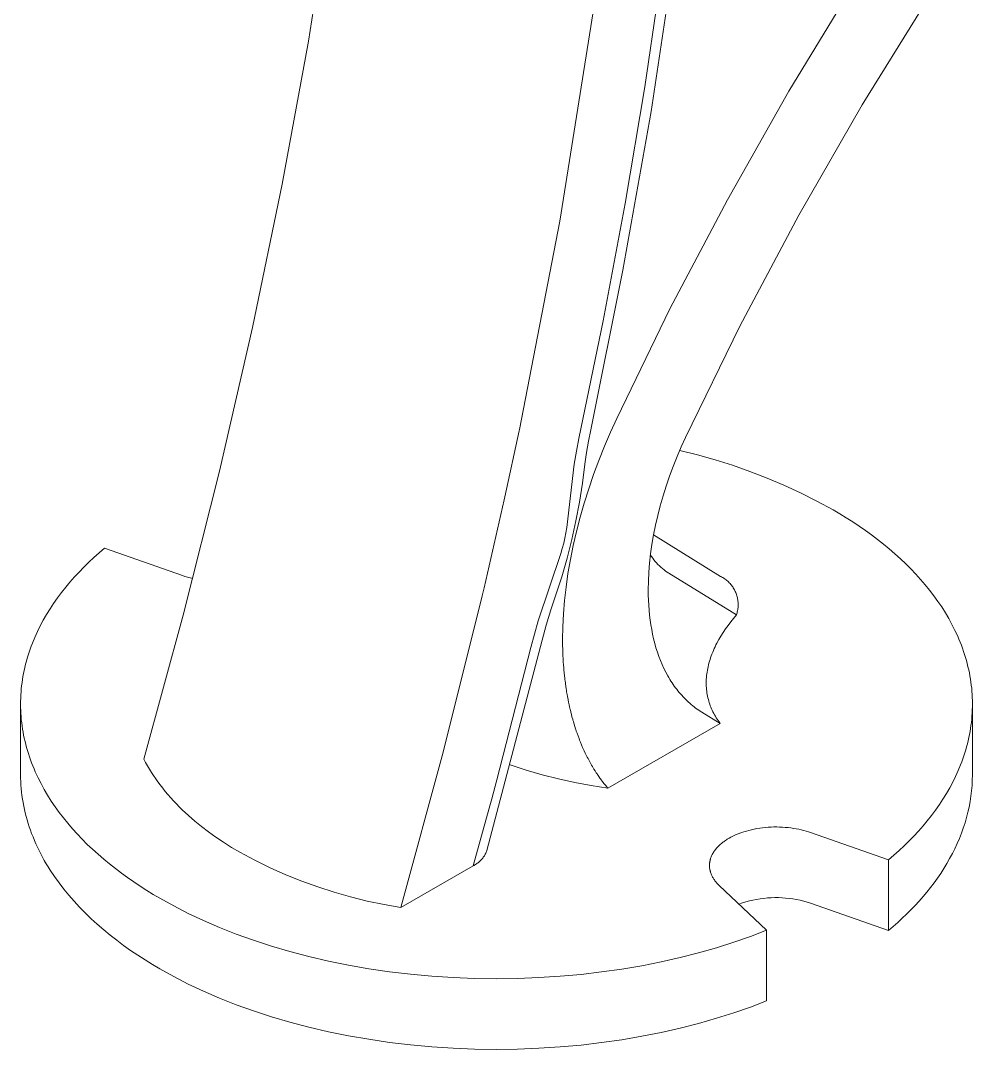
# Model space of a CAD drawing. Header units: millimetres. Extents: x -209 to 4251, y 50 to 3279.
# Drawn here: x 3551.3 to 3654.7, y 624.1 to 735.9 of the extents above; entities that cross this region are included whole.
import ezdxf

# ---------------------------------------------------------------- set-up
doc = ezdxf.new("R2010")
doc.units = ezdxf.units.MM
doc.layers.add('ZANO_R', color=7, linetype='Continuous', lineweight=0)

msp = doc.modelspace()

# ---------------------------------------------------------------- linework, layer by layer
at = {"layer": 'ZANO_R'}
for p, q in [((3582.57, 733.69), (3585.04, 749.12)), ((3622.4, 743.12), (3619.82, 726.05)), ((3621, 741.34), (3619.12, 728.72)), ((3634.78, 728.27), (3641.87, 739.93)), ((3650.06, 738.63), (3642.74, 726.79)), ((3609.91, 714.12), (3613.53, 736.89)), ((3579.72, 718.17), (3582.57, 733.69)), ((3619.12, 728.72), (3616.99, 716.04)), ((3628.11, 716.47), (3634.78, 728.27)), ((3619.82, 726.05), (3616.76, 708.82)), ((3642.74, 726.79), (3635.86, 714.79)), ((3576.5, 702.58), (3579.72, 718.17)), ((3616.99, 716.04), (3614.6, 703.3)), ((3621.87, 704.6), (3628.11, 716.47)), ((3635.86, 714.79), (3629.47, 702.72)), ((3605.51, 691.48), (3609.91, 714.12)), ((3616.76, 708.82), (3613.25, 691.45)), ((3616.08, 692.7), (3621.87, 704.6)), ((3572.91, 686.95), (3576.5, 702.58)), ((3614.6, 703.3), (3611.98, 690.51)), ((3629.47, 702.72), (3623.57, 690.63)), ((3615.4, 691.2), (3616.08, 692.7)), ((3603.93, 684.18), (3605.48, 691.35)), ((3605.48, 691.35), (3605.51, 691.48)), ((3613.25, 691.45), (3613.01, 690.22)), ((3614.75, 689.67), (3615.4, 691.2)), ((3611.98, 690.51), (3611.7, 689.12)), ((3613.01, 690.22), (3612.8, 688.98)), ((3623.57, 690.63), (3623.1, 689.59)), ((3611.7, 689.12), (3611.47, 687.71)), ((3612.8, 688.98), (3612.63, 687.74)), ((3614.14, 688.14), (3614.75, 689.67)), ((3623.1, 689.59), (3622.65, 688.54)), ((3624.87, 688.74), (3622.93, 689.21)), ((3613.57, 686.6), (3614.14, 688.14)), ((3622.65, 688.54), (3622.23, 687.48)), ((3626.78, 688.2), (3624.87, 688.74)), ((3628.68, 687.6), (3626.78, 688.2)), ((3568.97, 671.3), (3572.91, 686.95)), ((3611.47, 687.71), (3610.66, 680.84)), ((3612.63, 687.74), (3612.37, 685.67)), ((3622.23, 687.48), (3621.83, 686.42)), ((3630.56, 686.94), (3628.68, 687.6)), ((3632.42, 686.22), (3630.56, 686.94)), ((3612.37, 685.67), (3612.04, 683.61)), ((3613.04, 685.05), (3613.57, 686.6)), ((3621.83, 686.42), (3621.47, 685.35)), ((3634.25, 685.44), (3632.42, 686.22)), ((3612.55, 683.5), (3613.04, 685.05)), ((3621.47, 685.35), (3621.13, 684.28)), ((3636.06, 684.61), (3634.25, 685.44)), ((3637.84, 683.72), (3636.06, 684.61)), ((3601.66, 674.27), (3603.85, 683.83)), ((3603.85, 683.83), (3603.93, 684.18)), ((3612.04, 683.61), (3611.65, 681.56)), ((3612.11, 681.95), (3612.55, 683.5)), ((3621.13, 684.28), (3620.82, 683.21)), ((3639.59, 682.77), (3637.84, 683.72)), ((3620.82, 683.21), (3620.55, 682.14)), ((3640.32, 682.34), (3639.59, 682.77)), ((3641.03, 681.9), (3640.32, 682.34)), ((3611.65, 681.56), (3611.19, 679.52)), ((3611.7, 680.4), (3612.11, 681.95)), ((3620.3, 681.08), (3620.09, 680.03)), ((3620.55, 682.14), (3620.3, 681.08)), ((3641.74, 681.45), (3641.03, 681.9)), ((3642.43, 680.99), (3641.74, 681.45)), ((3610.56, 680.27), (3610.45, 679.69)), ((3610.66, 680.84), (3610.56, 680.27)), ((3611.35, 678.87), (3611.7, 680.4)), ((3620.09, 680.03), (3619.91, 678.99)), ((3620.09, 680.03), (3627.37, 675.53)), ((3643.12, 680.52), (3642.43, 680.99)), ((3643.78, 680.03), (3643.12, 680.52)), ((3644.44, 679.54), (3643.78, 680.03)), ((3610.32, 679.12), (3610.17, 678.56)), ((3610.45, 679.69), (3610.32, 679.12)), ((3611.19, 679.52), (3610.68, 677.5)), ((3611.04, 677.35), (3611.35, 678.87)), ((3619.91, 678.99), (3619.76, 677.97)), ((3645.08, 679.03), (3644.44, 679.54)), ((3645.71, 678.51), (3645.08, 679.03)), ((3559.83, 678.09), (3559.26, 677.58)), ((3560.41, 678.59), (3559.83, 678.09)), ((3568.87, 675.62), (3560.41, 678.59)), ((3610.01, 678), (3607.54, 670.68)), ((3610.17, 678.56), (3610.01, 678)), ((3619.76, 677.97), (3619.65, 676.96)), ((3619.87, 677.67), (3619.75, 677.85)), ((3646.32, 677.99), (3645.71, 678.51)), ((3646.91, 677.45), (3646.32, 677.99)), ((3558.71, 677.07), (3558.17, 676.54)), ((3559.26, 677.58), (3558.71, 677.07)), ((3610.68, 677.5), (3610.1, 675.49)), ((3610.78, 675.84), (3611.04, 677.35)), ((3619.65, 676.96), (3619.57, 675.97)), ((3620, 677.49), (3619.87, 677.67)), ((3620.13, 677.32), (3620, 677.49)), ((3620.27, 677.15), (3620.13, 677.32)), ((3620.41, 676.99), (3620.27, 677.15)), ((3620.56, 676.83), (3620.41, 676.99)), ((3620.72, 676.67), (3620.56, 676.83)), ((3620.88, 676.53), (3620.72, 676.67)), ((3647.49, 676.9), (3646.91, 677.45)), ((3648.05, 676.35), (3647.49, 676.9)), ((3557.15, 675.46), (3556.66, 674.9)), ((3557.65, 676), (3557.15, 675.46)), ((3558.17, 676.54), (3557.65, 676)), ((3569.15, 675.53), (3568.87, 675.62)), ((3569.44, 675.45), (3569.15, 675.53)), ((3569.72, 675.37), (3569.44, 675.45)), ((3610.1, 675.49), (3609.46, 673.51)), ((3610.57, 674.35), (3610.78, 675.84)), ((3619.57, 675.97), (3619.52, 675)), ((3621.05, 676.38), (3620.88, 676.53)), ((3621.22, 676.25), (3621.05, 676.38)), ((3621.39, 676.11), (3621.22, 676.25)), ((3621.57, 675.99), (3621.39, 676.11)), ((3621.75, 675.87), (3621.57, 675.99)), ((3629.1, 671.34), (3621.75, 675.87)), ((3627.21, 675.62), (3627.29, 675.58)), ((3627.37, 675.53), (3627.47, 675.48)), ((3627.47, 675.48), (3627.58, 675.42)), ((3648.59, 675.78), (3648.05, 676.35)), ((3649.11, 675.2), (3648.59, 675.78)), ((3556.19, 674.34), (3555.73, 673.76)), ((3556.66, 674.9), (3556.19, 674.34)), ((3570.01, 675.3), (3569.72, 675.37)), ((3610.4, 672.89), (3610.57, 674.35)), ((3619.52, 675), (3619.5, 674.05)), ((3627.58, 675.42), (3627.68, 675.36)), ((3627.68, 675.36), (3627.77, 675.29)), ((3627.77, 675.29), (3627.87, 675.23)), ((3627.87, 675.23), (3627.97, 675.16)), ((3627.97, 675.16), (3628.06, 675.08)), ((3628.06, 675.08), (3628.15, 675)), ((3628.15, 675), (3628.23, 674.92)), ((3628.23, 674.92), (3628.31, 674.84)), ((3628.31, 674.84), (3628.4, 674.75)), ((3628.4, 674.75), (3628.47, 674.66)), ((3628.47, 674.66), (3628.55, 674.57)), ((3628.55, 674.57), (3628.62, 674.48)), ((3628.62, 674.48), (3628.69, 674.38)), ((3628.69, 674.38), (3628.75, 674.28)), ((3649.61, 674.62), (3649.11, 675.2)), ((3650.09, 674.03), (3649.61, 674.62)), ((3555.73, 673.76), (3555.3, 673.18)), ((3597.23, 656.42), (3601.46, 673.41)), ((3601.46, 673.41), (3601.66, 674.27)), ((3609.46, 673.51), (3608.92, 671.88)), ((3619.5, 674.05), (3619.51, 673.49)), ((3619.51, 673.49), (3619.53, 672.94)), ((3628.75, 674.28), (3628.81, 674.18)), ((3628.81, 674.18), (3628.87, 674.08)), ((3628.87, 674.08), (3628.92, 673.97)), ((3628.92, 673.97), (3628.97, 673.87)), ((3628.97, 673.87), (3629.02, 673.76)), ((3629.02, 673.76), (3629.06, 673.65)), ((3629.06, 673.65), (3629.1, 673.54)), ((3629.1, 673.54), (3629.14, 673.43)), ((3629.14, 673.43), (3629.17, 673.31)), ((3629.17, 673.31), (3629.2, 673.2)), ((3650.55, 673.42), (3650.09, 674.03)), ((3650.99, 672.81), (3650.55, 673.42)), ((3554.88, 672.59), (3554.49, 671.99)), ((3555.3, 673.18), (3554.88, 672.59)), ((3610.29, 671.45), (3610.4, 672.89)), ((3619.53, 672.94), (3619.56, 672.39)), ((3619.56, 672.39), (3619.6, 671.84)), ((3629.2, 673.2), (3629.22, 673.08)), ((3629.22, 673.08), (3629.24, 672.96)), ((3629.24, 672.96), (3629.26, 672.85)), ((3629.27, 672.14), (3629.25, 672.02)), ((3629.26, 672.85), (3629.27, 672.73)), ((3629.27, 672.73), (3629.28, 672.61)), ((3629.28, 672.38), (3629.27, 672.26)), ((3629.27, 672.26), (3629.27, 672.14)), ((3629.28, 672.61), (3629.28, 672.49)), ((3629.28, 672.49), (3629.28, 672.38)), ((3651.41, 672.2), (3650.99, 672.81)), ((3651.8, 671.57), (3651.41, 672.2)), ((3554.11, 671.38), (3553.76, 670.77)), ((3554.49, 671.99), (3554.11, 671.38)), ((3564.69, 655.65), (3568.97, 671.3)), ((3608.92, 671.88), (3608.42, 670.24)), ((3610.22, 670.05), (3610.29, 671.45)), ((3619.6, 671.84), (3619.65, 671.31)), ((3619.65, 671.31), (3619.71, 670.78)), ((3629.1, 671.34), (3628.78, 670.96)), ((3629.13, 671.45), (3629.1, 671.34)), ((3629.16, 671.56), (3629.13, 671.45)), ((3629.19, 671.68), (3629.16, 671.56)), ((3629.22, 671.79), (3629.19, 671.68)), ((3629.24, 671.91), (3629.22, 671.79)), ((3629.25, 672.02), (3629.24, 671.91)), ((3652.17, 670.94), (3651.8, 671.57)), ((3553.43, 670.15), (3553.12, 669.52)), ((3553.76, 670.77), (3553.43, 670.15)), ((3607.54, 670.68), (3606.73, 667.79)), ((3608.42, 670.24), (3607.97, 668.58)), ((3610.19, 668.67), (3610.22, 670.05)), ((3619.71, 670.78), (3619.79, 670.25)), ((3619.79, 670.25), (3619.88, 669.74)), ((3628.18, 670.2), (3627.91, 669.82)), ((3628.47, 670.58), (3628.18, 670.2)), ((3628.78, 670.96), (3628.47, 670.58)), ((3652.52, 670.31), (3652.17, 670.94)), ((3652.84, 669.66), (3652.52, 670.31)), ((3552.83, 668.89), (3552.57, 668.25)), ((3553.12, 669.52), (3552.83, 668.89)), ((3619.88, 669.74), (3619.98, 669.23)), ((3619.98, 669.23), (3620.09, 668.73)), ((3627.4, 669.04), (3627.17, 668.65)), ((3627.65, 669.43), (3627.4, 669.04)), ((3627.91, 669.82), (3627.65, 669.43)), ((3653.14, 669.02), (3652.84, 669.66)), ((3653.28, 668.69), (3653.14, 669.02)), ((3552.44, 667.93), (3552.33, 667.6)), ((3552.57, 668.25), (3552.44, 667.93)), ((3607.97, 668.58), (3601.97, 645.73)), ((3606.73, 667.79), (3603.04, 653.42)), ((3610.2, 668.36), (3610.19, 668.67)), ((3610.2, 668.36), (3610.2, 668.27)), ((3610.2, 668.05), (3610.2, 668.27)), ((3610.2, 668.05), (3610.2, 667.86)), ((3610.21, 667.75), (3610.2, 667.86)), ((3610.21, 667.75), (3610.21, 667.46)), ((3620.09, 668.73), (3620.22, 668.24)), ((3620.22, 668.24), (3620.35, 667.76)), ((3620.35, 667.76), (3620.5, 667.29)), ((3626.68, 667.67), (3626.59, 667.48)), ((3626.77, 667.87), (3626.68, 667.67)), ((3626.86, 668.07), (3626.77, 667.87)), ((3626.96, 668.26), (3626.86, 668.07)), ((3627.17, 668.65), (3626.96, 668.26)), ((3653.42, 668.36), (3653.28, 668.69)), ((3653.55, 668.04), (3653.42, 668.36)), ((3653.67, 667.71), (3653.55, 668.04)), ((3653.78, 667.38), (3653.67, 667.71)), ((3552.01, 666.63), (3551.92, 666.3)), ((3552.11, 666.95), (3552.01, 666.63)), ((3552.22, 667.28), (3552.11, 666.95)), ((3552.33, 667.6), (3552.22, 667.28)), ((3610.21, 667.44), (3610.21, 667.46)), ((3610.21, 667.44), (3610.23, 667.06)), ((3610.24, 666.83), (3610.23, 667.06)), ((3610.24, 666.83), (3610.25, 666.66)), ((3610.25, 666.53), (3610.25, 666.66)), ((3610.25, 666.53), (3610.27, 666.26)), ((3620.5, 667.29), (3620.66, 666.83)), ((3620.66, 666.83), (3620.83, 666.39)), ((3626.29, 666.69), (3626.22, 666.49)), ((3626.36, 666.89), (3626.29, 666.69)), ((3626.43, 667.08), (3626.36, 666.89)), ((3626.51, 667.28), (3626.43, 667.08)), ((3626.59, 667.48), (3626.51, 667.28)), ((3653.89, 667.05), (3653.78, 667.38)), ((3653.99, 666.71), (3653.89, 667.05)), ((3654.09, 666.38), (3653.99, 666.71)), ((3551.75, 665.64), (3551.68, 665.31)), ((3551.83, 665.97), (3551.75, 665.64)), ((3551.92, 666.3), (3551.83, 665.97)), ((3610.27, 666.23), (3610.27, 666.26)), ((3610.27, 666.23), (3610.3, 665.87)), ((3610.32, 665.63), (3610.3, 665.87)), ((3610.32, 665.63), (3610.33, 665.48)), ((3610.34, 665.33), (3610.33, 665.48)), ((3620.83, 666.39), (3621.01, 665.95)), ((3621.01, 665.95), (3621.21, 665.53)), ((3621.21, 665.53), (3621.41, 665.11)), ((3625.97, 665.52), (3625.94, 665.32)), ((3626.01, 665.71), (3625.97, 665.52)), ((3626.06, 665.91), (3626.01, 665.71)), ((3626.11, 666.1), (3626.06, 665.91)), ((3626.16, 666.3), (3626.11, 666.1)), ((3626.22, 666.49), (3626.16, 666.3)), ((3654.18, 666.05), (3654.09, 666.38)), ((3654.26, 665.71), (3654.18, 666.05)), ((3654.34, 665.38), (3654.26, 665.71)), ((3654.41, 665.05), (3654.34, 665.38)), ((3551.49, 664.31), (3551.45, 663.98)), ((3551.55, 664.64), (3551.49, 664.31)), ((3551.61, 664.98), (3551.55, 664.64)), ((3551.68, 665.31), (3551.61, 664.98)), ((3610.34, 665.33), (3610.36, 665.09)), ((3610.37, 665.04), (3610.36, 665.09)), ((3610.37, 665.04), (3610.4, 664.7)), ((3610.43, 664.45), (3610.4, 664.7)), ((3610.43, 664.45), (3610.45, 664.31)), ((3610.47, 664.16), (3610.45, 664.31)), ((3621.41, 665.11), (3621.63, 664.72)), ((3621.63, 664.72), (3621.74, 664.52)), ((3621.74, 664.52), (3621.86, 664.33)), ((3621.86, 664.33), (3621.98, 664.14)), ((3625.84, 664.55), (3625.82, 664.36)), ((3625.82, 664.36), (3625.82, 664.17)), ((3625.85, 664.74), (3625.84, 664.55)), ((3625.88, 664.94), (3625.85, 664.74)), ((3625.9, 665.13), (3625.88, 664.94)), ((3625.94, 665.32), (3625.9, 665.13)), ((3654.47, 664.71), (3654.41, 665.05)), ((3654.53, 664.37), (3654.47, 664.71)), ((3654.58, 664.04), (3654.53, 664.37)), ((3551.37, 663.31), (3551.34, 662.97)), ((3551.4, 663.64), (3551.37, 663.31)), ((3551.45, 663.98), (3551.4, 663.64)), ((3610.47, 664.16), (3610.5, 663.93)), ((3610.51, 663.87), (3610.5, 663.93)), ((3610.51, 663.87), (3610.55, 663.55)), ((3610.59, 663.29), (3610.55, 663.55)), ((3610.59, 663.29), (3610.61, 663.17)), ((3610.63, 663.01), (3610.61, 663.17)), ((3621.98, 664.14), (3622.1, 663.96)), ((3622.1, 663.96), (3622.22, 663.77)), ((3622.22, 663.77), (3622.34, 663.6)), ((3622.34, 663.6), (3622.47, 663.42)), ((3622.47, 663.42), (3622.6, 663.25)), ((3622.6, 663.25), (3622.74, 663.08)), ((3625.82, 664.17), (3625.81, 663.99)), ((3625.81, 663.99), (3625.81, 663.8)), ((3625.81, 663.8), (3625.82, 663.61)), ((3625.82, 663.61), (3625.83, 663.43)), ((3625.83, 663.43), (3625.85, 663.24)), ((3625.85, 663.24), (3625.87, 663.06)), ((3654.62, 663.7), (3654.58, 664.04)), ((3654.66, 663.36), (3654.62, 663.7)), ((3654.69, 663.03), (3654.66, 663.36)), ((3551.3, 662.3), (3551.29, 661.96)), ((3551.32, 662.64), (3551.3, 662.3)), ((3551.34, 662.97), (3551.32, 662.64)), ((3610.63, 663.01), (3610.67, 662.8)), ((3610.68, 662.73), (3610.67, 662.8)), ((3610.68, 662.73), (3610.74, 662.43)), ((3610.79, 662.17), (3610.74, 662.43)), ((3610.79, 662.17), (3610.81, 662.06)), ((3610.84, 661.89), (3610.81, 662.06)), ((3622.74, 663.08), (3622.87, 662.92)), ((3622.87, 662.92), (3623.01, 662.76)), ((3623.01, 662.76), (3623.15, 662.6)), ((3623.15, 662.6), (3623.29, 662.44)), ((3623.29, 662.44), (3623.43, 662.29)), ((3623.43, 662.29), (3623.58, 662.15)), ((3623.58, 662.15), (3623.73, 662.01)), ((3625.87, 663.06), (3625.89, 662.88)), ((3625.89, 662.88), (3625.92, 662.69)), ((3625.92, 662.69), (3625.95, 662.52)), ((3625.95, 662.52), (3625.99, 662.34)), ((3625.99, 662.34), (3626.04, 662.16)), ((3626.04, 662.16), (3626.08, 661.98)), ((3654.71, 662.69), (3654.69, 663.03)), ((3654.73, 662.35), (3654.71, 662.69)), ((3654.74, 662.02), (3654.73, 662.35)), ((3551.29, 661.96), (3551.29, 661.63)), ((3551.29, 661.63), (3551.29, 661.29)), ((3551.29, 653.97), (3551.29, 661.63)), ((3551.29, 661.29), (3551.3, 660.95)), ((3551.3, 660.95), (3551.32, 660.62)), ((3610.84, 661.89), (3610.88, 661.69)), ((3610.9, 661.61), (3610.88, 661.69)), ((3610.9, 661.61), (3610.96, 661.33)), ((3611.02, 661.07), (3610.96, 661.33)), ((3611.02, 661.07), (3611.04, 660.97)), ((3611.09, 660.8), (3611.04, 660.97)), ((3623.73, 662.01), (3623.88, 661.87)), ((3623.88, 661.87), (3624.03, 661.73)), ((3624.03, 661.73), (3624.19, 661.6)), ((3624.19, 661.6), (3624.35, 661.47)), ((3624.35, 661.47), (3624.5, 661.35)), ((3624.5, 661.35), (3624.66, 661.22)), ((3624.66, 661.22), (3624.83, 661.11)), ((3624.83, 661.11), (3624.99, 660.99)), ((3624.99, 660.99), (3625.16, 660.88)), ((3626.08, 661.98), (3626.14, 661.81)), ((3626.14, 661.81), (3626.19, 661.64)), ((3626.19, 661.64), (3626.25, 661.47)), ((3626.25, 661.47), (3626.32, 661.3)), ((3626.32, 661.3), (3626.39, 661.13)), ((3626.39, 661.13), (3626.46, 660.97)), ((3626.46, 660.97), (3626.54, 660.8)), ((3654.71, 660.67), (3654.73, 661.01)), ((3654.73, 661.01), (3654.74, 661.34)), ((3654.74, 661.68), (3654.74, 662.02)), ((3654.74, 661.34), (3654.74, 661.68)), ((3654.74, 661.65), (3654.74, 653.97)), ((3551.32, 660.62), (3551.34, 660.28)), ((3551.34, 660.28), (3551.37, 659.94)), ((3551.37, 659.94), (3551.41, 659.61)), ((3611.09, 660.8), (3611.13, 660.61)), ((3611.15, 660.53), (3611.13, 660.61)), ((3611.15, 660.53), (3611.22, 660.26)), ((3611.3, 660), (3611.22, 660.26)), ((3611.3, 660), (3611.32, 659.91)), ((3611.37, 659.74), (3611.32, 659.91)), ((3625.16, 660.88), (3625.33, 660.78)), ((3625.33, 660.78), (3627.31, 659.55)), ((3626.54, 660.8), (3626.62, 660.64)), ((3626.62, 660.64), (3626.71, 660.48)), ((3626.71, 660.48), (3626.8, 660.32)), ((3626.8, 660.32), (3626.89, 660.16)), ((3626.89, 660.16), (3626.99, 660.01)), ((3626.99, 660.01), (3627.09, 659.85)), ((3627.09, 659.85), (3627.2, 659.7)), ((3654.63, 659.66), (3654.66, 660)), ((3654.66, 660), (3654.69, 660.33)), ((3654.69, 660.33), (3654.71, 660.67)), ((3551.41, 659.61), (3551.45, 659.27)), ((3551.45, 659.27), (3551.5, 658.93)), ((3551.5, 658.93), (3551.56, 658.6)), ((3611.37, 659.74), (3611.42, 659.56)), ((3611.45, 659.48), (3611.42, 659.56)), ((3611.45, 659.48), (3611.53, 659.22)), ((3611.61, 658.97), (3611.53, 659.22)), ((3611.61, 658.97), (3611.64, 658.88)), ((3611.69, 658.72), (3611.64, 658.88)), ((3611.69, 658.72), (3611.75, 658.55)), ((3627.31, 659.55), (3615.1, 652.51)), ((3627.2, 659.7), (3627.31, 659.55)), ((3654.48, 658.66), (3654.54, 658.99)), ((3654.54, 658.99), (3654.58, 659.33)), ((3654.58, 659.33), (3654.63, 659.66)), ((3551.56, 658.6), (3551.62, 658.26)), ((3551.62, 658.26), (3551.69, 657.93)), ((3551.69, 657.93), (3551.77, 657.59)), ((3551.77, 657.59), (3551.85, 657.26)), ((3611.78, 658.47), (3611.75, 658.55)), ((3611.78, 658.47), (3611.99, 657.89)), ((3612.05, 657.73), (3611.99, 657.89)), ((3612.05, 657.73), (3612.12, 657.57)), ((3612.15, 657.49), (3612.12, 657.57)), ((3654.2, 657.34), (3654.28, 657.67)), ((3654.28, 657.67), (3654.35, 658)), ((3654.35, 658), (3654.42, 658.33)), ((3654.42, 658.33), (3654.48, 658.66)), ((3551.85, 657.26), (3551.94, 656.92)), ((3551.94, 656.92), (3552.04, 656.59)), ((3552.04, 656.59), (3552.14, 656.26)), ((3612.15, 657.49), (3612.38, 656.94)), ((3612.45, 656.78), (3612.38, 656.94)), ((3612.45, 656.78), (3612.52, 656.63)), ((3612.56, 656.55), (3612.52, 656.63)), ((3612.56, 656.55), (3612.66, 656.32)), ((3653.92, 656.35), (3654.02, 656.68)), ((3654.02, 656.68), (3654.11, 657.01)), ((3654.11, 657.01), (3654.2, 657.34)), ((3552.14, 656.26), (3552.25, 655.93)), ((3552.25, 655.93), (3552.36, 655.6)), ((3552.36, 655.6), (3552.48, 655.27)), ((3564.88, 655.29), (3564.69, 655.65)), ((3592.62, 639.53), (3597.23, 656.42)), ((3612.77, 656.1), (3612.66, 656.32)), ((3612.77, 656.1), (3612.81, 656.02)), ((3612.88, 655.88), (3612.81, 656.02)), ((3612.88, 655.88), (3612.96, 655.73)), ((3613, 655.66), (3612.96, 655.73)), ((3613, 655.66), (3613.12, 655.44)), ((3613.23, 655.22), (3613.12, 655.44)), ((3653.46, 655.06), (3653.59, 655.38)), ((3653.59, 655.38), (3653.7, 655.7)), ((3653.7, 655.7), (3653.81, 656.03)), ((3653.81, 656.03), (3653.92, 656.35)), ((3552.48, 655.27), (3552.61, 654.94)), ((3552.61, 654.94), (3552.75, 654.61)), ((3552.75, 654.61), (3552.89, 654.29)), ((3552.89, 654.29), (3553.19, 653.64)), ((3565.09, 654.93), (3564.88, 655.29)), ((3565.3, 654.57), (3565.09, 654.93)), ((3565.52, 654.22), (3565.3, 654.57)), ((3565.74, 653.87), (3565.52, 654.22)), ((3606.23, 654.48), (3604.5, 655.04)), ((3607.98, 653.97), (3606.23, 654.48)), ((3613.23, 655.22), (3613.28, 655.15)), ((3613.35, 655.01), (3613.28, 655.15)), ((3613.35, 655.01), (3613.44, 654.87)), ((3613.48, 654.8), (3613.44, 654.87)), ((3613.48, 654.8), (3613.61, 654.59)), ((3613.73, 654.39), (3613.61, 654.59)), ((3613.73, 654.39), (3613.78, 654.31)), ((3613.86, 654.19), (3613.78, 654.31)), ((3652.91, 653.78), (3653.2, 654.42)), ((3653.2, 654.42), (3653.46, 655.06)), ((3551.29, 653.59), (3551.29, 653.97)), ((3551.31, 653.22), (3551.29, 653.59)), ((3551.33, 652.84), (3551.31, 653.22)), ((3553.19, 653.64), (3553.51, 653)), ((3565.98, 653.53), (3565.74, 653.87)), ((3566.22, 653.2), (3565.98, 653.53)), ((3566.46, 652.86), (3566.22, 653.2)), ((3603.04, 653.42), (3602.49, 651.36)), ((3609.74, 653.52), (3607.98, 653.97)), ((3611.52, 653.12), (3609.74, 653.52)), ((3613.3, 652.79), (3611.52, 653.12)), ((3613.86, 654.19), (3613.95, 654.05)), ((3613.99, 653.99), (3613.95, 654.05)), ((3613.99, 653.99), (3614.13, 653.78)), ((3614.25, 653.6), (3614.13, 653.78)), ((3614.25, 653.6), (3614.31, 653.52)), ((3614.39, 653.41), (3614.31, 653.52)), ((3614.39, 653.41), (3614.5, 653.27)), ((3614.53, 653.23), (3614.5, 653.27)), ((3614.53, 653.23), (3614.68, 653.02)), ((3652.27, 652.54), (3652.6, 653.16)), ((3652.6, 653.16), (3652.91, 653.78)), ((3654.73, 653.39), (3654.7, 652.8)), ((3654.74, 653.97), (3654.73, 653.39)), ((3551.36, 652.46), (3551.33, 652.84)), ((3551.39, 652.08), (3551.36, 652.46)), ((3551.44, 651.7), (3551.39, 652.08)), ((3553.51, 653), (3553.86, 652.36)), ((3553.86, 652.36), (3554.23, 651.73)), ((3566.74, 652.51), (3566.46, 652.86)), ((3567.02, 652.16), (3566.74, 652.51)), ((3567.31, 651.81), (3567.02, 652.16)), ((3615.1, 652.51), (3613.3, 652.79)), ((3614.81, 652.86), (3614.68, 653.02)), ((3614.81, 652.86), (3614.88, 652.78)), ((3614.96, 652.68), (3614.88, 652.78)), ((3614.96, 652.68), (3615.07, 652.54)), ((3615.1, 652.51), (3615.07, 652.54)), ((3651.92, 651.92), (3652.27, 652.54)), ((3654.65, 652.21), (3654.58, 651.63)), ((3654.7, 652.8), (3654.65, 652.21)), ((3551.49, 651.32), (3551.44, 651.7)), ((3551.56, 650.94), (3551.49, 651.32)), ((3551.63, 650.56), (3551.56, 650.94)), ((3554.23, 651.73), (3554.62, 651.11)), ((3554.62, 651.11), (3555.04, 650.49)), ((3567.61, 651.47), (3567.31, 651.81)), ((3567.91, 651.14), (3567.61, 651.47)), ((3568.22, 650.81), (3567.91, 651.14)), ((3602.49, 651.36), (3602.21, 650.33)), ((3651.15, 650.72), (3651.54, 651.32)), ((3651.54, 651.32), (3651.92, 651.92)), ((3654.49, 651.04), (3654.38, 650.46)), ((3654.58, 651.63), (3654.49, 651.04)), ((3551.71, 650.18), (3551.63, 650.56)), ((3551.8, 649.81), (3551.71, 650.18)), ((3551.89, 649.43), (3551.8, 649.81)), ((3555.04, 650.49), (3555.48, 649.88)), ((3555.48, 649.88), (3555.94, 649.28)), ((3568.54, 650.49), (3568.22, 650.81)), ((3568.86, 650.17), (3568.54, 650.49)), ((3569.54, 649.53), (3568.86, 650.17)), ((3602.21, 650.33), (3600.48, 644.07)), ((3602.21, 650.33), (3602.21, 650.33)), ((3650.3, 649.54), (3650.73, 650.13)), ((3650.73, 650.13), (3651.15, 650.72)), ((3654.25, 649.89), (3654.11, 649.31)), ((3654.38, 650.46), (3654.25, 649.89)), ((3552, 649.06), (3551.89, 649.43)), ((3552.11, 648.68), (3552, 649.06)), ((3552.23, 648.31), (3552.11, 648.68)), ((3555.94, 649.28), (3556.42, 648.69)), ((3556.42, 648.69), (3556.92, 648.1)), ((3570.24, 648.92), (3569.54, 649.53)), ((3570.97, 648.33), (3570.24, 648.92)), ((3649.37, 648.41), (3649.84, 648.97)), ((3649.84, 648.97), (3650.3, 649.54)), ((3653.94, 648.74), (3653.75, 648.17)), ((3654.11, 649.31), (3653.94, 648.74)), ((3552.36, 647.94), (3552.23, 648.31)), ((3552.49, 647.57), (3552.36, 647.94)), ((3552.64, 647.2), (3552.49, 647.57)), ((3556.92, 648.1), (3557.44, 647.53)), ((3557.44, 647.53), (3557.98, 646.96)), ((3571.7, 647.77), (3570.97, 648.33)), ((3572.52, 647.18), (3571.7, 647.77)), ((3628.92, 647.39), (3629.16, 647.49)), ((3629.16, 647.49), (3629.4, 647.59)), ((3629.4, 647.59), (3629.65, 647.68)), ((3629.65, 647.68), (3629.91, 647.77)), ((3629.91, 647.77), (3630.18, 647.85)), ((3630.18, 647.85), (3630.45, 647.92)), ((3630.45, 647.92), (3630.74, 647.99)), ((3630.74, 647.99), (3631.02, 648.06)), ((3631.02, 648.06), (3631.32, 648.11)), ((3631.32, 648.11), (3631.62, 648.16)), ((3631.62, 648.16), (3631.92, 648.2)), ((3631.92, 648.2), (3632.23, 648.23)), ((3632.23, 648.23), (3632.54, 648.26)), ((3632.54, 648.26), (3632.85, 648.28)), ((3632.85, 648.28), (3633.16, 648.29)), ((3633.16, 648.29), (3633.47, 648.29)), ((3633.47, 648.29), (3633.79, 648.28)), ((3633.79, 648.28), (3634.09, 648.27)), ((3634.09, 648.27), (3634.4, 648.25)), ((3634.4, 648.25), (3634.7, 648.22)), ((3634.7, 648.22), (3635, 648.19)), ((3635, 648.19), (3635.3, 648.14)), ((3635.3, 648.14), (3635.58, 648.09)), ((3635.58, 648.09), (3635.87, 648.04)), ((3635.87, 648.04), (3636.14, 647.98)), ((3636.14, 647.98), (3636.41, 647.91)), ((3636.41, 647.91), (3636.67, 647.84)), ((3636.67, 647.84), (3636.92, 647.76)), ((3636.92, 647.76), (3637.16, 647.68)), ((3637.16, 647.68), (3645.62, 644.72)), ((3648.38, 647.3), (3648.88, 647.85)), ((3648.88, 647.85), (3649.37, 648.41)), ((3653.55, 647.6), (3653.33, 647.04)), ((3653.75, 648.17), (3653.55, 647.6)), ((3552.79, 646.83), (3552.64, 647.2)), ((3552.95, 646.46), (3552.79, 646.83)), ((3553.12, 646.1), (3552.95, 646.46)), ((3557.98, 646.96), (3558.54, 646.4)), ((3558.54, 646.4), (3559.12, 645.86)), ((3573.35, 646.62), (3572.52, 647.18)), ((3574.22, 646.07), (3573.35, 646.62)), ((3627.29, 646.35), (3627.37, 646.42)), ((3627.37, 646.42), (3627.46, 646.49)), ((3627.46, 646.49), (3627.54, 646.56)), ((3627.54, 646.56), (3627.63, 646.63)), ((3627.63, 646.63), (3627.72, 646.69)), ((3627.72, 646.69), (3627.81, 646.76)), ((3627.81, 646.76), (3627.9, 646.82)), ((3627.9, 646.82), (3628, 646.89)), ((3628, 646.89), (3628.09, 646.95)), ((3628.09, 646.95), (3628.29, 647.06)), ((3628.29, 647.06), (3628.49, 647.18)), ((3628.49, 647.18), (3628.7, 647.29)), ((3628.7, 647.29), (3628.92, 647.39)), ((3647.32, 646.24), (3647.86, 646.77)), ((3647.86, 646.77), (3648.38, 647.3)), ((3653.09, 646.49), (3652.83, 645.93)), ((3653.33, 647.04), (3653.09, 646.49)), ((3553.3, 645.74), (3553.12, 646.1)), ((3553.48, 645.38), (3553.3, 645.74)), ((3553.67, 645.02), (3553.48, 645.38)), ((3559.12, 645.86), (3559.71, 645.32)), ((3559.71, 645.32), (3560.32, 644.79)), ((3575.11, 645.54), (3574.22, 646.07)), ((3576.75, 644.67), (3575.11, 645.54)), ((3601.75, 645.26), (3601.7, 645.17)), ((3601.8, 645.35), (3601.75, 645.26)), ((3601.85, 645.44), (3601.8, 645.35)), ((3601.89, 645.54), (3601.85, 645.44)), ((3601.93, 645.63), (3601.89, 645.54)), ((3601.97, 645.73), (3601.93, 645.63)), ((3626.43, 645.23), (3626.47, 645.31)), ((3626.47, 645.31), (3626.52, 645.4)), ((3626.52, 645.4), (3626.57, 645.48)), ((3626.57, 645.48), (3626.62, 645.57)), ((3626.62, 645.57), (3626.67, 645.65)), ((3626.67, 645.65), (3626.73, 645.73)), ((3626.73, 645.73), (3626.79, 645.81)), ((3626.79, 645.81), (3626.86, 645.89)), ((3626.86, 645.89), (3626.92, 645.97)), ((3626.92, 645.97), (3626.99, 646.05)), ((3626.99, 646.05), (3627.06, 646.13)), ((3627.06, 646.13), (3627.14, 646.2)), ((3627.14, 646.2), (3627.22, 646.28)), ((3627.22, 646.28), (3627.29, 646.35)), ((3646.2, 645.22), (3646.77, 645.72)), ((3646.77, 645.72), (3647.32, 646.24)), ((3652.56, 645.39), (3652.26, 644.85)), ((3652.83, 645.93), (3652.56, 645.39)), ((3553.87, 644.66), (3553.67, 645.02)), ((3554.08, 644.3), (3553.87, 644.66)), ((3554.29, 643.95), (3554.08, 644.3)), ((3560.32, 644.79), (3560.95, 644.28)), ((3560.95, 644.28), (3561.59, 643.77)), ((3578.42, 643.86), (3576.75, 644.67)), ((3600.67, 644.17), (3600.58, 644.11)), ((3600.75, 644.22), (3600.67, 644.17)), ((3600.84, 644.28), (3600.75, 644.22)), ((3600.93, 644.34), (3600.84, 644.28)), ((3601.01, 644.4), (3600.93, 644.34)), ((3601.09, 644.47), (3601.01, 644.4)), ((3601.17, 644.53), (3601.09, 644.47)), ((3601.24, 644.61), (3601.17, 644.53)), ((3601.31, 644.68), (3601.24, 644.61)), ((3601.38, 644.76), (3601.31, 644.68)), ((3601.45, 644.83), (3601.38, 644.76)), ((3601.52, 644.91), (3601.45, 644.83)), ((3601.58, 645), (3601.52, 644.91)), ((3601.64, 645.08), (3601.58, 645)), ((3601.7, 645.17), (3601.64, 645.08)), ((3626.16, 644.11), (3626.17, 644.16)), ((3626.17, 644.29), (3626.18, 644.34)), ((3626.17, 644.25), (3626.17, 644.29)), ((3626.17, 644.2), (3626.17, 644.25)), ((3626.17, 644.16), (3626.17, 644.2)), ((3626.18, 644.38), (3626.19, 644.43)), ((3626.18, 644.34), (3626.18, 644.38)), ((3626.19, 644.47), (3626.2, 644.52)), ((3626.19, 644.43), (3626.19, 644.47)), ((3626.2, 644.52), (3626.21, 644.56)), ((3626.21, 644.56), (3626.22, 644.61)), ((3626.22, 644.61), (3626.23, 644.65)), ((3626.23, 644.65), (3626.24, 644.7)), ((3626.24, 644.7), (3626.25, 644.74)), ((3626.25, 644.74), (3626.26, 644.79)), ((3626.26, 644.79), (3626.27, 644.83)), ((3626.27, 644.83), (3626.29, 644.87)), ((3626.29, 644.87), (3626.32, 644.96)), ((3626.32, 644.96), (3626.35, 645.05)), ((3626.35, 645.05), (3626.39, 645.14)), ((3626.39, 645.14), (3626.43, 645.23)), ((3645.62, 644.72), (3646.2, 645.22)), ((3645.62, 637.04), (3645.62, 644.72)), ((3651.96, 644.31), (3651.63, 643.78)), ((3652.26, 644.85), (3651.96, 644.31)), ((3554.51, 643.6), (3554.29, 643.95)), ((3554.98, 642.9), (3554.51, 643.6)), ((3561.59, 643.77), (3562.25, 643.27)), ((3562.25, 643.27), (3562.91, 642.79)), ((3580.13, 643.1), (3578.42, 643.86)), ((3581.85, 642.41), (3580.13, 643.1)), ((3600.48, 644.07), (3592.62, 639.53)), ((3600.58, 644.11), (3600.48, 644.07)), ((3626.16, 644.07), (3626.16, 644.11)), ((3626.17, 644.02), (3626.16, 644.07)), ((3626.17, 643.98), (3626.17, 644.02)), ((3626.17, 643.93), (3626.17, 643.98)), ((3626.17, 643.89), (3626.17, 643.93)), ((3626.18, 643.84), (3626.17, 643.89)), ((3626.18, 643.8), (3626.18, 643.84)), ((3626.19, 643.75), (3626.18, 643.8)), ((3626.2, 643.71), (3626.19, 643.75)), ((3626.2, 643.67), (3626.2, 643.71)), ((3626.21, 643.62), (3626.2, 643.67)), ((3626.22, 643.58), (3626.21, 643.62)), ((3626.23, 643.53), (3626.22, 643.58)), ((3626.24, 643.49), (3626.23, 643.53)), ((3626.26, 643.45), (3626.24, 643.49)), ((3626.28, 643.36), (3626.26, 643.45)), ((3626.31, 643.27), (3626.28, 643.36)), ((3626.34, 643.19), (3626.31, 643.27)), ((3626.38, 643.1), (3626.34, 643.19)), ((3626.42, 643.02), (3626.38, 643.1)), ((3626.46, 642.93), (3626.42, 643.02)), ((3651.29, 643.25), (3650.94, 642.73)), ((3651.63, 643.78), (3651.29, 643.25)), ((3555.47, 642.22), (3554.98, 642.9)), ((3555.99, 641.54), (3555.47, 642.22)), ((3562.91, 642.79), (3563.6, 642.32)), ((3563.6, 642.32), (3564.29, 641.85)), ((3583.6, 641.77), (3581.85, 642.41)), ((3626.5, 642.85), (3626.46, 642.93)), ((3626.55, 642.77), (3626.5, 642.85)), ((3626.59, 642.69), (3626.55, 642.77)), ((3626.65, 642.61), (3626.59, 642.69)), ((3626.7, 642.53), (3626.65, 642.61)), ((3626.76, 642.45), (3626.7, 642.53)), ((3626.82, 642.37), (3626.76, 642.45)), ((3626.88, 642.3), (3626.82, 642.37)), ((3626.94, 642.22), (3626.88, 642.3)), ((3627.01, 642.15), (3626.94, 642.22)), ((3627.07, 642.08), (3627.01, 642.15)), ((3627.14, 642.01), (3627.07, 642.08)), ((3627.22, 641.94), (3627.14, 642.01)), ((3632.35, 637.06), (3627.22, 641.94)), ((3650.57, 642.22), (3650.18, 641.71)), ((3650.94, 642.73), (3650.57, 642.22)), ((3556.53, 640.87), (3555.99, 641.54)), ((3557.11, 640.22), (3556.53, 640.87)), ((3564.29, 641.85), (3565, 641.4)), ((3565, 641.4), (3565.71, 640.96)), ((3565.71, 640.96), (3566.44, 640.54)), ((3585.37, 641.2), (3583.6, 641.77)), ((3587.16, 640.69), (3585.37, 641.2)), ((3649.78, 641.21), (3649.37, 640.72)), ((3650.18, 641.71), (3649.78, 641.21)), ((3557.7, 639.57), (3557.11, 640.22)), ((3566.44, 640.54), (3567.94, 639.7)), ((3567.94, 639.7), (3569.52, 638.89)), ((3588.97, 640.24), (3587.16, 640.69)), ((3590.79, 639.85), (3588.97, 640.24)), ((3592.62, 639.53), (3590.79, 639.85)), ((3629.74, 640.03), (3629.36, 639.9)), ((3630.12, 640.14), (3629.74, 640.03)), ((3630.5, 640.25), (3630.12, 640.14)), ((3630.89, 640.34), (3630.5, 640.25)), ((3631.28, 640.42), (3630.89, 640.34)), ((3631.67, 640.48), (3631.28, 640.42)), ((3632.06, 640.53), (3631.67, 640.48)), ((3632.46, 640.57), (3632.06, 640.53)), ((3632.86, 640.6), (3632.46, 640.57)), ((3633.25, 640.61), (3632.86, 640.6)), ((3633.65, 640.61), (3633.25, 640.61)), ((3634.05, 640.59), (3633.65, 640.61)), ((3634.44, 640.56), (3634.05, 640.59)), ((3634.84, 640.52), (3634.44, 640.56)), ((3635.23, 640.47), (3634.84, 640.52)), ((3635.63, 640.4), (3635.23, 640.47)), ((3636.01, 640.32), (3635.63, 640.4)), ((3636.4, 640.23), (3636.01, 640.32)), ((3636.78, 640.12), (3636.4, 640.23)), ((3637.16, 640), (3636.78, 640.12)), ((3645.62, 637.04), (3637.16, 640)), ((3648.5, 639.76), (3648.05, 639.28)), ((3648.94, 640.24), (3648.5, 639.76)), ((3649.37, 640.72), (3648.94, 640.24)), ((3558.32, 638.94), (3557.7, 639.57)), ((3558.97, 638.32), (3558.32, 638.94)), ((3569.52, 638.89), (3571.18, 638.11)), ((3647.59, 638.82), (3647.11, 638.36)), ((3648.05, 639.28), (3647.59, 638.82)), ((3559.63, 637.71), (3558.97, 638.32)), ((3560.32, 637.12), (3559.63, 637.71)), ((3571.18, 638.11), (3572.92, 637.37)), ((3646.13, 637.47), (3645.62, 637.04)), ((3646.62, 637.91), (3646.13, 637.47)), ((3647.11, 638.36), (3646.62, 637.91)), ((3561.02, 636.54), (3560.32, 637.12)), ((3561.75, 635.97), (3561.02, 636.54)), ((3572.92, 637.37), (3574.72, 636.65)), ((3574.72, 636.65), (3576.6, 635.98)), ((3628.8, 635.76), (3630.61, 636.39)), ((3630.61, 636.39), (3632.35, 637.06)), ((3632.35, 637.06), (3632.35, 629.38)), ((3562.49, 635.41), (3561.75, 635.97)), ((3563.25, 634.87), (3562.49, 635.41)), ((3576.6, 635.98), (3578.55, 635.34)), ((3578.55, 635.34), (3580.56, 634.75)), ((3626.92, 635.17), (3628.8, 635.76)), ((3564.03, 634.35), (3563.25, 634.87)), ((3564.82, 633.84), (3564.03, 634.35)), ((3580.56, 634.75), (3582.63, 634.21)), ((3582.63, 634.21), (3584.75, 633.71)), ((3620.92, 633.64), (3622.98, 634.1)), ((3622.98, 634.1), (3624.98, 634.62)), ((3624.98, 634.62), (3626.92, 635.17)), ((3565.62, 633.34), (3564.82, 633.84)), ((3566.44, 632.86), (3565.62, 633.34)), ((3584.75, 633.71), (3586.92, 633.27)), ((3586.92, 633.27), (3589.14, 632.88)), ((3616.64, 632.84), (3618.81, 633.21)), ((3618.81, 633.21), (3620.92, 633.64)), ((3567.94, 632.02), (3566.44, 632.86)), ((3569.52, 631.22), (3567.94, 632.02)), ((3589.14, 632.88), (3591.39, 632.55)), ((3591.39, 632.55), (3593.67, 632.28)), ((3593.67, 632.28), (3595.98, 632.07)), ((3595.98, 632.07), (3598.3, 631.91)), ((3598.3, 631.91), (3600.64, 631.82)), ((3605.3, 631.82), (3607.62, 631.91)), ((3607.62, 631.91), (3609.92, 632.06)), ((3609.92, 632.06), (3612.2, 632.26)), ((3612.2, 632.26), (3614.44, 632.53)), ((3614.44, 632.53), (3616.64, 632.84)), ((3571.18, 630.44), (3569.52, 631.22)), ((3600.64, 631.82), (3602.97, 631.79)), ((3602.97, 631.79), (3605.3, 631.82)), ((3572.92, 629.69), (3571.18, 630.44)), ((3574.72, 628.97), (3572.92, 629.69)), ((3576.6, 628.3), (3574.72, 628.97)), ((3630.61, 628.71), (3628.8, 628.09)), ((3632.35, 629.38), (3630.61, 628.71)), ((3578.55, 627.66), (3576.6, 628.3)), ((3580.56, 627.07), (3578.55, 627.66)), ((3626.92, 627.49), (3624.98, 626.94)), ((3628.8, 628.09), (3626.92, 627.49)), ((3582.63, 626.53), (3580.56, 627.07)), ((3584.75, 626.03), (3582.63, 626.53)), ((3622.98, 626.42), (3620.92, 625.96)), ((3624.98, 626.94), (3622.98, 626.42)), ((3586.92, 625.59), (3584.75, 626.03)), ((3589.14, 625.21), (3586.92, 625.59)), ((3591.39, 624.87), (3589.14, 625.21)), ((3616.64, 625.17), (3614.44, 624.85)), ((3618.81, 625.54), (3616.64, 625.17)), ((3620.92, 625.96), (3618.81, 625.54)), ((3593.67, 624.6), (3591.39, 624.87)), ((3595.98, 624.39), (3593.67, 624.6)), ((3598.3, 624.23), (3595.98, 624.39)), ((3600.64, 624.14), (3598.3, 624.23)), ((3602.97, 624.11), (3600.64, 624.14)), ((3605.3, 624.14), (3602.97, 624.11)), ((3607.62, 624.23), (3605.3, 624.14)), ((3609.92, 624.38), (3607.62, 624.23)), ((3612.2, 624.58), (3609.92, 624.38)), ((3614.44, 624.85), (3612.2, 624.58))]:
    msp.add_line(p, q, dxfattribs=at)

doc.saveas('drawing.dxf')
